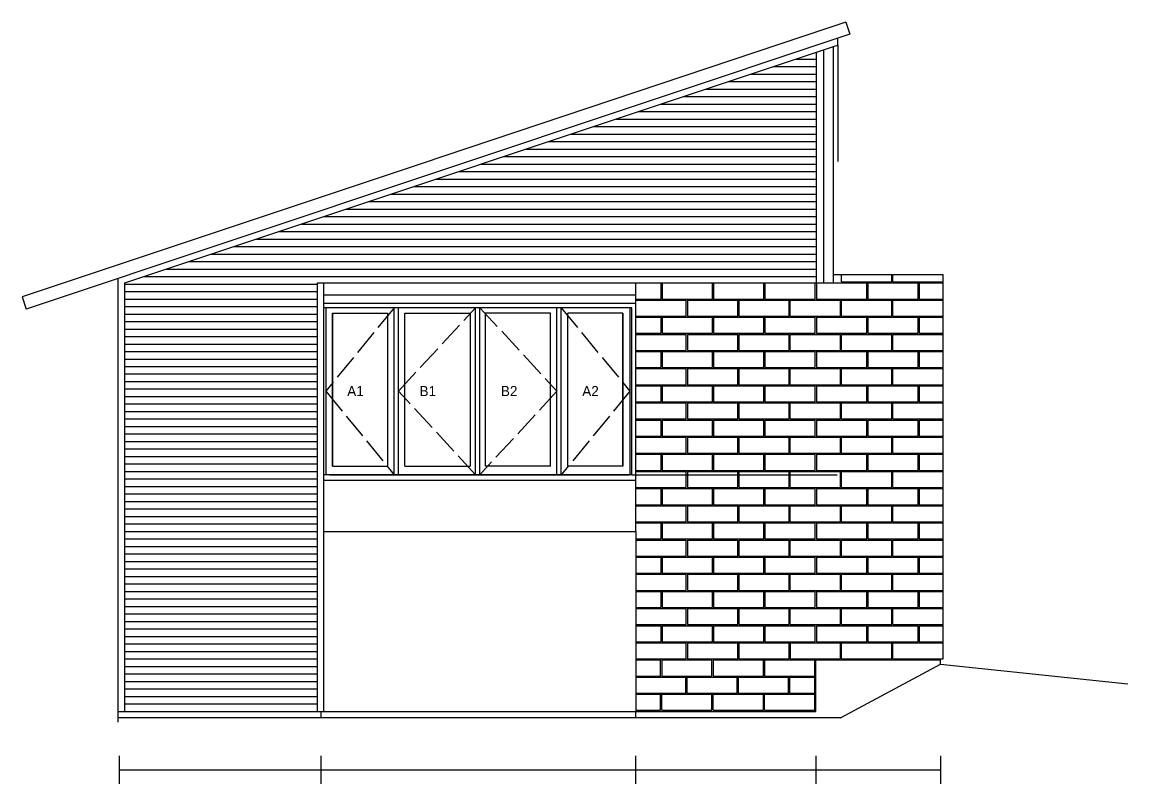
# Model space of a CAD drawing. Header units: inches. Extents: x 683 to 9370, y 1327 to 3956.
# Drawn here: x 2203 to 2719, y 1784 to 2139 of the extents above; entities that cross this region are included whole.
import ezdxf

# ---------------------------------------------------------------- set-up
doc = ezdxf.new("R2010")
doc.units = ezdxf.units.IN
doc.header["$MEASUREMENT"] = 0
doc.linetypes.add('ACAD_ISO02W100', pattern=[15, 12, -3])
for name, color, linetype in [('blocks', 251, 'Continuous'), ('const', 253, 'Continuous'), ('e1', 253, 'Continuous'), ('e2', 251, 'Continuous'), ('glassSwing', 172, 'ACAD_ISO02W100'), ('walls', 7, 'Continuous')]:
    doc.layers.add(name, color=color, linetype=linetype)

msp = doc.modelspace()

# ---------------------------------------------------------------- linework, layer by layer
at = {"layer": 'blocks'}
for p, q in [((2585.5, 2018.22), (2585.5, 2021.72)), ((2609, 2018.22), (2609, 2021.72)), ((2609.5, 2018.22), (2609.5, 2021.72)), ((2501.25, 2010.22), (2501.25, 2017.72)), ((2501.75, 2017.72), (2501.75, 2010.22)), ((2525.25, 2010.22), (2525.25, 2017.72)), ((2525.75, 2017.72), (2525.75, 2010.22)), ((2549.25, 2010.22), (2549.25, 2017.72)), ((2549.75, 2017.72), (2549.75, 2010.22)), ((2573.25, 2010.22), (2573.25, 2017.72)), ((2573.75, 2017.72), (2573.75, 2010.22)), ((2581.75, 2017.72), (2597.25, 2017.72)), ((2585.5, 2018.22), (2609, 2018.22)), ((2597.25, 2010.22), (2597.25, 2017.72)), ((2597.75, 2017.72), (2621.25, 2017.72)), ((2597.75, 2017.72), (2597.75, 2010.22)), ((2609.5, 2018.22), (2633, 2018.22)), ((2621.25, 2010.22), (2621.25, 2017.72)), ((2621.75, 2017.72), (2633, 2017.72)), ((2621.75, 2017.72), (2621.75, 2010.22)), ((2489.5, 2010.22), (2501.25, 2010.22)), ((2489.5, 2009.72), (2513, 2009.72)), ((2501.75, 2010.22), (2525.25, 2010.22)), ((2513, 2002.22), (2513, 2009.72)), ((2513.5, 2009.72), (2513.5, 2002.22)), ((2513.5, 2009.72), (2537, 2009.72)), ((2525.75, 2010.22), (2549.25, 2010.22)), ((2537, 2002.22), (2537, 2009.72)), ((2537.5, 2009.72), (2561, 2009.72)), ((2537.5, 2009.72), (2537.5, 2002.22)), ((2549.75, 2010.22), (2573.25, 2010.22)), ((2561, 2002.22), (2561, 2009.72)), ((2561.5, 2002.22), (2561.5, 2009.72)), ((2561.5, 2009.72), (2585, 2009.72)), ((2573.75, 2010.22), (2597.25, 2010.22)), ((2585, 2002.22), (2585, 2009.72)), ((2585.5, 2009.72), (2609, 2009.72)), ((2585.5, 2002.22), (2585.5, 2009.72)), ((2597.75, 2010.22), (2621.25, 2010.22)), ((2609, 2002.22), (2609, 2009.72)), ((2609.5, 2002.22), (2609.5, 2009.72)), ((2609.5, 2009.72), (2633, 2009.72)), ((2621.75, 2010.22), (2633, 2010.22)), ((2489.5, 2002.22), (2513, 2002.22)), ((2489.5, 2001.72), (2501.25, 2001.72)), ((2501.25, 1994.22), (2501.25, 2001.72)), ((2501.75, 2001.72), (2525.25, 2001.72)), ((2501.75, 2001.72), (2501.75, 1994.22)), ((2513.5, 2002.22), (2537, 2002.22)), ((2525.25, 1994.22), (2525.25, 2001.72)), ((2525.75, 2001.72), (2549.25, 2001.72)), ((2525.75, 2001.72), (2525.75, 1994.22)), ((2537.5, 2002.22), (2561, 2002.22)), ((2549.25, 1994.22), (2549.25, 2001.72)), ((2549.75, 2001.72), (2573.25, 2001.72)), ((2549.75, 2001.72), (2549.75, 1994.22)), ((2561.5, 2002.22), (2585, 2002.22)), ((2573.25, 1994.22), (2573.25, 2001.72)), ((2573.75, 2001.72), (2573.75, 1994.22)), ((2573.75, 2001.72), (2597.25, 2001.72)), ((2585.5, 2002.22), (2609, 2002.22)), ((2597.25, 1994.22), (2597.25, 2001.72)), ((2597.75, 2001.72), (2621.25, 2001.72)), ((2597.75, 2001.72), (2597.75, 1994.22)), ((2609.5, 2002.22), (2633, 2002.22)), ((2621.25, 1994.22), (2621.25, 2001.72)), ((2621.75, 2001.72), (2621.75, 1994.22)), ((2621.75, 2001.72), (2633, 2001.72)), ((2489.5, 1994.22), (2501.25, 1994.22)), ((2489.5, 1993.72), (2513, 1993.72)), ((2501.75, 1994.22), (2525.25, 1994.22)), ((2513, 1986.22), (2513, 1993.72)), ((2513.5, 1993.72), (2513.5, 1986.22)), ((2513.5, 1993.72), (2537, 1993.72)), ((2525.75, 1994.22), (2549.25, 1994.22)), ((2537, 1986.22), (2537, 1993.72)), ((2537.5, 1993.72), (2561, 1993.72)), ((2537.5, 1993.72), (2537.5, 1986.22)), ((2549.75, 1994.22), (2573.25, 1994.22)), ((2561, 1986.22), (2561, 1993.72)), ((2561.5, 1986.22), (2561.5, 1993.72)), ((2561.5, 1993.72), (2585, 1993.72)), ((2573.75, 1994.22), (2597.25, 1994.22)), ((2585, 1986.22), (2585, 1993.72)), ((2585.5, 1993.72), (2609, 1993.72)), ((2585.5, 1986.22), (2585.5, 1993.72)), ((2597.75, 1994.22), (2621.25, 1994.22)), ((2609, 1986.22), (2609, 1993.72)), ((2609.5, 1986.22), (2609.5, 1993.72)), ((2609.5, 1993.72), (2633, 1993.72)), ((2621.75, 1994.22), (2633, 1994.22)), ((2489.5, 1986.22), (2513, 1986.22)), ((2489.5, 1985.72), (2501.25, 1985.72)), ((2501.25, 1978.22), (2501.25, 1985.72)), ((2501.75, 1985.72), (2525.25, 1985.72)), ((2501.75, 1985.72), (2501.75, 1978.22)), ((2513.5, 1986.22), (2537, 1986.22)), ((2525.25, 1978.22), (2525.25, 1985.72)), ((2525.75, 1985.72), (2525.75, 1978.22)), ((2525.75, 1985.72), (2549.25, 1985.72)), ((2537.5, 1986.22), (2561, 1986.22)), ((2549.25, 1978.22), (2549.25, 1985.72)), ((2549.75, 1985.72), (2549.75, 1978.22)), ((2549.75, 1985.72), (2573.25, 1985.72)), ((2561.5, 1986.22), (2585, 1986.22)), ((2573.25, 1978.22), (2573.25, 1985.72)), ((2573.75, 1985.72), (2573.75, 1978.22)), ((2573.75, 1985.72), (2597.25, 1985.72)), ((2585.5, 1986.22), (2609, 1986.22)), ((2597.25, 1978.22), (2597.25, 1985.72)), ((2597.75, 1985.72), (2621.25, 1985.72)), ((2597.75, 1985.72), (2597.75, 1978.22)), ((2609.5, 1986.22), (2633, 1986.22)), ((2621.25, 1978.22), (2621.25, 1985.72)), ((2621.75, 1985.72), (2621.75, 1978.22)), ((2621.75, 1985.72), (2633, 1985.72)), ((2489.5, 1978.22), (2501.25, 1978.22)), ((2489.5, 1977.72), (2513, 1977.72)), ((2501.75, 1978.22), (2525.25, 1978.22)), ((2513, 1970.22), (2513, 1977.72)), ((2513.5, 1977.72), (2513.5, 1970.22)), ((2513.5, 1977.72), (2537, 1977.72)), ((2525.75, 1978.22), (2549.25, 1978.22)), ((2537, 1970.22), (2537, 1977.72)), ((2537.5, 1977.72), (2561, 1977.72)), ((2537.5, 1977.72), (2537.5, 1970.22)), ((2549.75, 1978.22), (2573.25, 1978.22)), ((2561, 1970.22), (2561, 1977.72)), ((2561.5, 1977.72), (2585, 1977.72)), ((2561.5, 1970.22), (2561.5, 1977.72)), ((2573.75, 1978.22), (2597.25, 1978.22)), ((2585, 1970.22), (2585, 1977.72)), ((2585.5, 1977.72), (2609, 1977.72)), ((2585.5, 1970.22), (2585.5, 1977.72)), ((2597.75, 1978.22), (2621.25, 1978.22)), ((2609, 1970.22), (2609, 1977.72)), ((2609.5, 1970.22), (2609.5, 1977.72)), ((2609.5, 1977.72), (2633, 1977.72)), ((2621.75, 1978.22), (2633, 1978.22)), ((2489.5, 1970.22), (2513, 1970.22)), ((2489.5, 1969.72), (2501.25, 1969.72)), ((2501.25, 1962.22), (2501.25, 1969.72)), ((2501.75, 1969.72), (2525.25, 1969.72)), ((2501.75, 1969.72), (2501.75, 1962.22)), ((2513.5, 1970.22), (2537, 1970.22)), ((2525.25, 1962.22), (2525.25, 1969.72)), ((2525.75, 1969.72), (2525.75, 1962.22)), ((2525.75, 1969.72), (2549.25, 1969.72)), ((2537.5, 1970.22), (2561, 1970.22)), ((2549.25, 1962.22), (2549.25, 1969.72)), ((2549.75, 1969.72), (2573.25, 1969.72)), ((2549.75, 1969.72), (2549.75, 1962.22)), ((2561.5, 1970.22), (2585, 1970.22)), ((2573.25, 1962.22), (2573.25, 1969.72)), ((2573.75, 1969.72), (2573.75, 1962.22)), ((2573.75, 1969.72), (2597.25, 1969.72)), ((2585.5, 1970.22), (2609, 1970.22)), ((2597.25, 1962.22), (2597.25, 1969.72)), ((2597.75, 1969.72), (2621.25, 1969.72)), ((2597.75, 1969.72), (2597.75, 1962.22)), ((2609.5, 1970.22), (2633, 1970.22)), ((2621.25, 1962.22), (2621.25, 1969.72)), ((2621.75, 1969.72), (2621.75, 1962.22)), ((2621.75, 1969.72), (2633, 1969.72)), ((2489.5, 1962.22), (2501.25, 1962.22)), ((2501.75, 1962.22), (2525.25, 1962.22)), ((2525.75, 1962.22), (2549.25, 1962.22)), ((2549.75, 1962.22), (2573.25, 1962.22)), ((2573.75, 1962.22), (2597.25, 1962.22)), ((2597.75, 1962.22), (2621.25, 1962.22)), ((2621.75, 1962.22), (2633, 1962.22)), ((2489.5, 1961.72), (2513, 1961.72)), ((2513, 1954.22), (2513, 1961.72)), ((2513.5, 1961.72), (2513.5, 1954.22)), ((2513.5, 1961.72), (2537, 1961.72)), ((2537, 1954.22), (2537, 1961.72)), ((2537.5, 1961.72), (2561, 1961.72)), ((2537.5, 1961.72), (2537.5, 1954.22)), ((2561, 1954.22), (2561, 1961.72)), ((2561.5, 1954.22), (2561.5, 1961.72)), ((2561.5, 1961.72), (2585, 1961.72)), ((2585, 1954.22), (2585, 1961.72)), ((2585.5, 1961.72), (2609, 1961.72)), ((2585.5, 1954.22), (2585.5, 1961.72)), ((2609, 1954.22), (2609, 1961.72)), ((2609.5, 1954.22), (2609.5, 1961.72)), ((2609.5, 1961.72), (2633, 1961.72)), ((2489.5, 1954.22), (2513, 1954.22)), ((2489.5, 1953.72), (2501.25, 1953.72)), ((2501.25, 1946.22), (2501.25, 1953.72)), ((2501.75, 1953.72), (2525.25, 1953.72)), ((2501.75, 1953.72), (2501.75, 1946.22)), ((2513.5, 1954.22), (2537, 1954.22)), ((2525.25, 1946.22), (2525.25, 1953.72)), ((2525.75, 1953.72), (2549.25, 1953.72)), ((2525.75, 1953.72), (2525.75, 1946.22)), ((2537.5, 1954.22), (2561, 1954.22)), ((2549.25, 1946.22), (2549.25, 1953.72)), ((2549.75, 1953.72), (2573.25, 1953.72)), ((2549.75, 1953.72), (2549.75, 1946.22)), ((2561.5, 1954.22), (2585, 1954.22)), ((2573.25, 1946.22), (2573.25, 1953.72)), ((2573.75, 1953.72), (2573.75, 1946.22)), ((2573.75, 1953.72), (2597.25, 1953.72)), ((2585.5, 1954.22), (2609, 1954.22)), ((2597.25, 1946.22), (2597.25, 1953.72)), ((2597.75, 1953.72), (2621.25, 1953.72)), ((2597.75, 1953.72), (2597.75, 1946.22)), ((2609.5, 1954.22), (2633, 1954.22)), ((2621.25, 1946.22), (2621.25, 1953.72)), ((2621.75, 1953.72), (2621.75, 1946.22)), ((2621.75, 1953.72), (2633, 1953.72)), ((2489.5, 1946.22), (2501.25, 1946.22)), ((2489.5, 1945.72), (2513, 1945.72)), ((2501.75, 1946.22), (2525.25, 1946.22)), ((2513, 1938.22), (2513, 1945.72)), ((2513.5, 1945.72), (2537, 1945.72)), ((2513.5, 1945.72), (2513.5, 1938.22)), ((2525.75, 1946.22), (2549.25, 1946.22)), ((2537, 1938.22), (2537, 1945.72)), ((2537.5, 1945.72), (2561, 1945.72)), ((2537.5, 1945.72), (2537.5, 1938.22)), ((2549.75, 1946.22), (2573.25, 1946.22)), ((2561, 1938.22), (2561, 1945.72)), ((2561.5, 1945.72), (2585, 1945.72)), ((2561.5, 1938.22), (2561.5, 1945.72)), ((2573.75, 1946.22), (2597.25, 1946.22)), ((2585, 1938.22), (2585, 1945.72)), ((2585.5, 1945.72), (2609, 1945.72)), ((2585.5, 1938.22), (2585.5, 1945.72)), ((2597.75, 1946.22), (2621.25, 1946.22)), ((2609, 1938.22), (2609, 1945.72)), ((2609.5, 1938.22), (2609.5, 1945.72)), ((2609.5, 1945.72), (2633, 1945.72)), ((2621.75, 1946.22), (2633, 1946.22)), ((2489.5, 1938.22), (2513, 1938.22)), ((2489.5, 1937.72), (2501.25, 1937.72)), ((2501.25, 1930.22), (2501.25, 1937.72)), ((2501.75, 1937.72), (2525.25, 1937.72)), ((2501.75, 1937.72), (2501.75, 1930.22)), ((2513.5, 1938.22), (2537, 1938.22)), ((2525.25, 1930.22), (2525.25, 1937.72)), ((2525.75, 1937.72), (2525.75, 1930.22)), ((2525.75, 1937.72), (2549.25, 1937.72)), ((2537.5, 1938.22), (2561, 1938.22)), ((2549.25, 1930.22), (2549.25, 1937.72)), ((2549.75, 1937.72), (2573.25, 1937.72)), ((2549.75, 1937.72), (2549.75, 1930.22)), ((2561.5, 1938.22), (2585, 1938.22)), ((2573.25, 1930.22), (2573.25, 1937.72)), ((2573.75, 1937.72), (2573.75, 1930.22)), ((2573.75, 1937.72), (2597.25, 1937.72)), ((2585.5, 1938.22), (2609, 1938.22)), ((2597.25, 1930.22), (2597.25, 1937.72)), ((2597.75, 1937.72), (2621.25, 1937.72)), ((2597.75, 1937.72), (2597.75, 1930.22)), ((2609.5, 1938.22), (2633, 1938.22)), ((2621.25, 1930.22), (2621.25, 1937.72)), ((2621.75, 1937.72), (2621.75, 1930.22)), ((2621.75, 1937.72), (2633, 1937.72)), ((2489.5, 1930.22), (2501.25, 1930.22)), ((2489.5, 1929.72), (2513, 1929.72)), ((2501.75, 1930.22), (2525.25, 1930.22)), ((2513, 1922.22), (2513, 1929.72)), ((2513.5, 1929.72), (2513.5, 1922.22)), ((2513.5, 1929.72), (2537, 1929.72)), ((2525.75, 1930.22), (2549.25, 1930.22)), ((2537, 1922.22), (2537, 1929.72)), ((2537.5, 1929.72), (2561, 1929.72)), ((2537.5, 1929.72), (2537.5, 1922.22)), ((2549.75, 1930.22), (2573.25, 1930.22)), ((2561, 1922.22), (2561, 1929.72)), ((2561.5, 1922.22), (2561.5, 1929.72)), ((2561.5, 1929.72), (2585, 1929.72)), ((2573.75, 1930.22), (2597.25, 1930.22)), ((2585, 1922.22), (2585, 1929.72)), ((2585.5, 1929.72), (2609, 1929.72)), ((2585.5, 1922.22), (2585.5, 1929.72)), ((2597.75, 1930.22), (2621.25, 1930.22)), ((2609, 1922.22), (2609, 1929.72)), ((2609.5, 1922.22), (2609.5, 1929.72)), ((2609.5, 1929.72), (2633, 1929.72)), ((2621.75, 1930.22), (2633, 1930.22)), ((2489.5, 1922.22), (2513, 1922.22)), ((2489.5, 1921.72), (2501.25, 1921.72)), ((2501.25, 1914.22), (2501.25, 1921.72)), ((2501.75, 1921.72), (2525.25, 1921.72)), ((2501.75, 1921.72), (2501.75, 1914.22)), ((2513.5, 1922.22), (2537, 1922.22)), ((2525.25, 1914.22), (2525.25, 1921.72)), ((2525.75, 1921.72), (2525.75, 1914.22)), ((2525.75, 1921.72), (2549.25, 1921.72)), ((2537.5, 1922.22), (2561, 1922.22)), ((2549.25, 1914.22), (2549.25, 1921.72)), ((2549.75, 1921.72), (2573.25, 1921.72)), ((2549.75, 1921.72), (2549.75, 1914.22)), ((2561.5, 1922.22), (2585, 1922.22)), ((2573.25, 1914.22), (2573.25, 1921.72)), ((2573.75, 1921.72), (2573.75, 1914.22)), ((2573.75, 1921.72), (2597.25, 1921.72)), ((2585.5, 1922.22), (2609, 1922.22)), ((2597.25, 1914.22), (2597.25, 1921.72)), ((2597.75, 1921.72), (2621.25, 1921.72)), ((2597.75, 1921.72), (2597.75, 1914.22)), ((2609.5, 1922.22), (2633, 1922.22)), ((2621.25, 1914.22), (2621.25, 1921.72)), ((2621.75, 1921.72), (2621.75, 1914.22)), ((2621.75, 1921.72), (2633, 1921.72)), ((2489.5, 1914.22), (2501.25, 1914.22)), ((2489.5, 1913.72), (2513, 1913.72)), ((2501.75, 1914.22), (2525.25, 1914.22)), ((2513, 1906.22), (2513, 1913.72)), ((2513.5, 1913.72), (2513.5, 1906.22)), ((2513.5, 1913.72), (2537, 1913.72)), ((2525.75, 1914.22), (2549.25, 1914.22)), ((2537, 1906.22), (2537, 1913.72)), ((2537.5, 1913.72), (2537.5, 1906.22)), ((2537.5, 1913.72), (2561, 1913.72)), ((2549.75, 1914.22), (2573.25, 1914.22)), ((2561, 1906.22), (2561, 1913.72)), ((2561.5, 1906.22), (2561.5, 1913.72)), ((2561.5, 1913.72), (2585, 1913.72)), ((2573.75, 1914.22), (2597.25, 1914.22)), ((2585, 1906.22), (2585, 1913.72)), ((2585.5, 1913.72), (2609, 1913.72)), ((2585.5, 1906.22), (2585.5, 1913.72)), ((2597.75, 1914.22), (2621.25, 1914.22)), ((2609, 1906.22), (2609, 1913.72)), ((2609.5, 1906.22), (2609.5, 1913.72)), ((2609.5, 1913.72), (2633, 1913.72)), ((2621.75, 1914.22), (2633, 1914.22)), ((2489.5, 1906.22), (2513, 1906.22)), ((2489.5, 1905.72), (2501.25, 1905.72)), ((2501.25, 1898.22), (2501.25, 1905.72)), ((2501.75, 1905.72), (2525.25, 1905.72)), ((2501.75, 1905.72), (2501.75, 1898.22)), ((2513.5, 1906.22), (2537, 1906.22)), ((2525.25, 1898.22), (2525.25, 1905.72)), ((2525.75, 1905.72), (2525.75, 1898.22)), ((2525.75, 1905.72), (2549.25, 1905.72)), ((2537.5, 1906.22), (2561, 1906.22)), ((2549.25, 1898.22), (2549.25, 1905.72)), ((2549.75, 1905.72), (2573.25, 1905.72)), ((2549.75, 1905.72), (2549.75, 1898.22)), ((2561.5, 1906.22), (2585, 1906.22)), ((2573.25, 1898.22), (2573.25, 1905.72)), ((2573.75, 1905.72), (2573.75, 1898.22)), ((2573.75, 1905.72), (2597.25, 1905.72)), ((2585.5, 1906.22), (2609, 1906.22)), ((2597.25, 1898.22), (2597.25, 1905.72)), ((2597.75, 1905.72), (2621.25, 1905.72)), ((2597.75, 1905.72), (2597.75, 1898.22)), ((2609.5, 1906.22), (2633, 1906.22)), ((2621.25, 1898.22), (2621.25, 1905.72)), ((2621.75, 1905.72), (2621.75, 1898.22)), ((2621.75, 1905.72), (2633, 1905.72)), ((2489.5, 1898.22), (2501.25, 1898.22)), ((2489.5, 1897.72), (2513, 1897.72)), ((2501.75, 1898.22), (2525.25, 1898.22)), ((2513, 1890.22), (2513, 1897.72)), ((2513.5, 1897.72), (2513.5, 1890.22)), ((2513.5, 1897.72), (2537, 1897.72)), ((2525.75, 1898.22), (2549.25, 1898.22)), ((2537, 1890.22), (2537, 1897.72)), ((2537.5, 1897.72), (2561, 1897.72)), ((2537.5, 1897.72), (2537.5, 1890.22)), ((2549.75, 1898.22), (2573.25, 1898.22)), ((2561, 1890.22), (2561, 1897.72)), ((2561.5, 1890.22), (2561.5, 1897.72)), ((2561.5, 1897.72), (2585, 1897.72)), ((2573.75, 1898.22), (2597.25, 1898.22)), ((2585, 1890.22), (2585, 1897.72)), ((2585.5, 1897.72), (2609, 1897.72)), ((2585.5, 1890.22), (2585.5, 1897.72)), ((2597.75, 1898.22), (2621.25, 1898.22)), ((2609, 1890.22), (2609, 1897.72)), ((2609.5, 1890.22), (2609.5, 1897.72)), ((2609.5, 1897.72), (2633, 1897.72)), ((2621.75, 1898.22), (2633, 1898.22)), ((2489.5, 1890.22), (2513, 1890.22)), ((2513.5, 1890.22), (2537, 1890.22)), ((2537.5, 1890.22), (2561, 1890.22)), ((2561.5, 1890.22), (2585, 1890.22)), ((2585.5, 1890.22), (2609, 1890.22)), ((2609.5, 1890.22), (2633, 1890.22)), ((2489.5, 1889.72), (2501.25, 1889.72)), ((2501.25, 1882.22), (2501.25, 1889.72)), ((2501.75, 1889.72), (2525.25, 1889.72)), ((2501.75, 1889.72), (2501.75, 1882.22)), ((2525.25, 1882.22), (2525.25, 1889.72)), ((2525.75, 1889.72), (2525.75, 1882.22)), ((2525.75, 1889.72), (2549.25, 1889.72)), ((2549.25, 1882.22), (2549.25, 1889.72)), ((2549.75, 1889.72), (2573.25, 1889.72)), ((2549.75, 1889.72), (2549.75, 1882.22)), ((2573.25, 1882.22), (2573.25, 1889.72)), ((2573.75, 1889.72), (2573.75, 1882.22)), ((2573.75, 1889.72), (2597.25, 1889.72)), ((2597.25, 1882.22), (2597.25, 1889.72)), ((2597.75, 1889.72), (2621.25, 1889.72)), ((2597.75, 1889.72), (2597.75, 1882.22)), ((2621.25, 1882.22), (2621.25, 1889.72)), ((2621.75, 1889.72), (2621.75, 1882.22)), ((2621.75, 1889.72), (2633, 1889.72)), ((2489.5, 1882.22), (2501.25, 1882.22)), ((2489.5, 1881.72), (2513, 1881.72)), ((2501.75, 1882.22), (2525.25, 1882.22)), ((2513, 1874.22), (2513, 1881.72)), ((2513.5, 1881.72), (2513.5, 1874.22)), ((2513.5, 1881.72), (2537, 1881.72)), ((2525.75, 1882.22), (2549.25, 1882.22)), ((2537, 1874.22), (2537, 1881.72)), ((2537.5, 1881.72), (2561, 1881.72)), ((2537.5, 1881.72), (2537.5, 1874.22)), ((2549.75, 1882.22), (2573.25, 1882.22)), ((2561, 1874.22), (2561, 1881.72)), ((2561.5, 1874.22), (2561.5, 1881.72)), ((2561.5, 1881.72), (2585, 1881.72)), ((2573.75, 1882.22), (2597.25, 1882.22)), ((2585, 1874.22), (2585, 1881.72)), ((2585.5, 1881.72), (2609, 1881.72)), ((2585.5, 1874.22), (2585.5, 1881.72)), ((2597.75, 1882.22), (2621.25, 1882.22)), ((2609, 1874.22), (2609, 1881.72)), ((2609.5, 1874.22), (2609.5, 1881.72)), ((2609.5, 1881.72), (2633, 1881.72)), ((2621.75, 1882.22), (2633, 1882.22)), ((2489.5, 1874.22), (2513, 1874.22)), ((2489.5, 1873.72), (2501.25, 1873.72)), ((2501.25, 1866.22), (2501.25, 1873.72)), ((2501.75, 1873.72), (2525.25, 1873.72)), ((2501.75, 1873.72), (2501.75, 1866.22)), ((2513.5, 1874.22), (2537, 1874.22)), ((2525.25, 1866.22), (2525.25, 1873.72)), ((2525.75, 1873.72), (2525.75, 1866.22)), ((2525.75, 1873.72), (2549.25, 1873.72)), ((2537.5, 1874.22), (2561, 1874.22)), ((2549.25, 1866.22), (2549.25, 1873.72)), ((2549.75, 1873.72), (2573.25, 1873.72)), ((2549.75, 1873.72), (2549.75, 1866.22)), ((2561.5, 1874.22), (2585, 1874.22)), ((2573.25, 1866.22), (2573.25, 1873.72)), ((2573.75, 1873.72), (2573.75, 1866.22)), ((2573.75, 1873.72), (2597.25, 1873.72)), ((2585.5, 1874.22), (2609, 1874.22)), ((2597.25, 1866.22), (2597.25, 1873.72)), ((2597.75, 1873.72), (2621.25, 1873.72)), ((2597.75, 1873.72), (2597.75, 1866.22)), ((2609.5, 1874.22), (2633, 1874.22)), ((2621.25, 1866.22), (2621.25, 1873.72)), ((2621.75, 1873.72), (2621.75, 1866.22)), ((2621.75, 1873.72), (2633, 1873.72)), ((2489.5, 1866.22), (2501.25, 1866.22)), ((2489.5, 1865.72), (2513, 1865.72)), ((2501.75, 1866.22), (2525.25, 1866.22)), ((2513, 1858.22), (2513, 1865.72)), ((2513.5, 1865.72), (2537, 1865.72)), ((2513.5, 1865.72), (2513.5, 1858.22)), ((2525.75, 1866.22), (2549.25, 1866.22)), ((2537, 1858.22), (2537, 1865.72)), ((2537.5, 1865.72), (2561, 1865.72)), ((2537.5, 1865.72), (2537.5, 1858.22)), ((2549.75, 1866.22), (2573.25, 1866.22)), ((2561, 1858.22), (2561, 1865.72)), ((2561.5, 1865.72), (2585, 1865.72)), ((2561.5, 1858.22), (2561.5, 1865.72)), ((2573.75, 1866.22), (2597.25, 1866.22)), ((2585, 1858.22), (2585, 1865.72)), ((2585.5, 1865.72), (2609, 1865.72)), ((2585.5, 1858.22), (2585.5, 1865.72)), ((2597.75, 1866.22), (2621.25, 1866.22)), ((2609, 1858.22), (2609, 1865.72)), ((2609.5, 1858.22), (2609.5, 1865.72)), ((2609.5, 1865.72), (2633, 1865.72)), ((2621.75, 1866.22), (2633, 1866.22)), ((2489.5, 1858.22), (2513, 1858.22)), ((2489.5, 1857.72), (2501.25, 1857.72)), ((2501.25, 1850.22), (2501.25, 1857.72)), ((2501.75, 1857.72), (2525.25, 1857.72)), ((2501.75, 1857.72), (2501.75, 1850.22)), ((2513.5, 1858.22), (2537, 1858.22)), ((2525.25, 1850.22), (2525.25, 1857.72)), ((2525.75, 1857.72), (2549.25, 1857.72)), ((2525.75, 1857.72), (2525.75, 1850.22)), ((2537.5, 1858.22), (2561, 1858.22)), ((2549.25, 1850.22), (2549.25, 1857.72)), ((2549.75, 1857.72), (2573.25, 1857.72)), ((2549.75, 1857.72), (2549.75, 1850.22)), ((2561.5, 1858.22), (2585, 1858.22)), ((2573.25, 1850.22), (2573.25, 1857.72)), ((2573.75, 1857.72), (2573.75, 1850.22)), ((2573.75, 1857.72), (2597.25, 1857.72)), ((2585.5, 1858.22), (2609, 1858.22)), ((2597.25, 1850.22), (2597.25, 1857.72)), ((2597.75, 1857.72), (2621.25, 1857.72)), ((2597.75, 1857.72), (2597.75, 1850.22)), ((2609.5, 1858.22), (2633, 1858.22)), ((2621.25, 1850.22), (2621.25, 1857.72)), ((2621.75, 1857.72), (2621.75, 1850.22)), ((2621.75, 1857.72), (2633, 1857.72)), ((2489.5, 1850.22), (2501.25, 1850.22)), ((2489.5, 1849.72), (2513, 1849.72)), ((2501.75, 1850.22), (2525.25, 1850.22)), ((2513, 1842.22), (2513, 1849.72)), ((2513.5, 1849.72), (2513.5, 1842.22)), ((2513.5, 1849.72), (2537, 1849.72)), ((2525.75, 1850.22), (2549.25, 1850.22)), ((2537, 1842.22), (2537, 1849.72)), ((2537.5, 1849.72), (2561, 1849.72)), ((2537.5, 1849.72), (2537.5, 1842.22)), ((2549.75, 1850.22), (2573.25, 1850.22)), ((2561, 1842.22), (2561, 1849.72)), ((2561.5, 1849.72), (2585, 1849.72)), ((2561.5, 1849.72), (2561.5, 1842.22)), ((2573.75, 1850.22), (2597.25, 1850.22)), ((2585, 1842.22), (2585, 1849.72)), ((2585.5, 1849.72), (2609, 1849.72)), ((2585.5, 1842.22), (2585.5, 1849.72)), ((2597.75, 1850.22), (2621.25, 1850.22)), ((2609, 1842.22), (2609, 1849.72)), ((2609.5, 1849.72), (2633, 1849.72)), ((2609.5, 1842.22), (2609.5, 1849.72)), ((2621.75, 1850.22), (2633, 1850.22)), ((2489.49, 1842.22), (2512.99, 1842.22)), ((2489.5, 1841.72), (2501, 1841.72)), ((2501, 1834.22), (2501, 1841.72)), ((2501.5, 1841.72), (2525, 1841.72)), ((2501.5, 1841.72), (2501.5, 1834.22)), ((2513.49, 1842.22), (2536.99, 1842.22)), ((2525, 1834.22), (2525, 1841.72)), ((2525.5, 1841.72), (2549, 1841.72)), ((2525.5, 1841.72), (2525.5, 1834.22)), ((2537.49, 1842.22), (2560.99, 1842.22)), ((2549, 1834.22), (2549, 1841.72)), ((2549.5, 1841.72), (2573, 1841.72)), ((2549.5, 1841.72), (2549.5, 1834.22)), ((2561.5, 1842.22), (2585, 1842.22)), ((2573, 1834.22), (2573, 1841.72)), ((2585.5, 1842.22), (2609, 1842.22)), ((2609.5, 1842.22), (2633, 1842.22)), ((2489.5, 1834.22), (2501, 1834.22)), ((2489.5, 1833.72), (2512.75, 1833.72)), ((2501.5, 1834.22), (2525, 1834.22)), ((2512.75, 1826.22), (2512.75, 1833.72)), ((2513.25, 1833.72), (2513.25, 1826.22)), ((2513.25, 1833.72), (2536.75, 1833.72)), ((2525.5, 1834.22), (2549, 1834.22)), ((2536.75, 1826.22), (2536.75, 1833.72)), ((2537.25, 1833.72), (2537.25, 1826.22)), ((2537.25, 1833.72), (2560.75, 1833.72)), ((2549.5, 1834.22), (2573, 1834.22)), ((2560.75, 1826.22), (2560.75, 1833.72)), ((2561.25, 1833.72), (2561.25, 1826.22)), ((2561.25, 1833.72), (2573, 1833.72)), ((2573, 1826.22), (2573, 1833.72)), ((2489.5, 1826.22), (2512.75, 1826.22)), ((2489.5, 1825.72), (2501, 1825.72)), ((2501, 1818.22), (2501, 1825.72)), ((2501.5, 1825.72), (2525, 1825.72)), ((2501.5, 1818.22), (2501.5, 1825.72)), ((2513.25, 1826.22), (2536.75, 1826.22)), ((2525, 1818.22), (2525, 1825.72)), ((2525.5, 1818.22), (2525.5, 1825.72)), ((2525.5, 1825.72), (2549, 1825.72)), ((2537.25, 1826.22), (2560.75, 1826.22)), ((2549, 1818.22), (2549, 1825.72)), ((2549.5, 1825.72), (2573, 1825.72)), ((2549.5, 1818.22), (2549.5, 1825.72)), ((2561.25, 1826.22), (2573, 1826.22)), ((2573, 1818.22), (2573, 1825.72)), ((2489.5, 1818.22), (2501, 1818.22)), ((2501.5, 1818.22), (2525, 1818.22)), ((2525.5, 1818.22), (2549, 1818.22)), ((2549.5, 1818.22), (2573, 1818.22))]:
    msp.add_line(p, q, dxfattribs=at)
at = {"layer": 'e1'}
for p, q in [((2489.5, 1901.72), (2489.5, 2017.72)), ((2343.87, 1925.72), (2489.5, 1925.72))]:
    msp.add_line(p, q, dxfattribs=at)
at = {"layer": 'e2'}
for p, q in [((2250.75, 2017.72), (2581.75, 2128.06)), ((2583.75, 2128.72), (2583.75, 2074.39)), ((2564.25, 2122.22), (2573.75, 2122.22)), ((2573.75, 2017.72), (2573.75, 2125.39)), ((2577.25, 2017.72), (2577.25, 2126.56)), ((2553.75, 2118.72), (2573.75, 2118.72)), ((2543.25, 2115.22), (2573.75, 2115.22)), ((2522.25, 2108.22), (2573.75, 2108.22)), ((2532.75, 2111.72), (2573.75, 2111.72)), ((2511.75, 2104.72), (2573.75, 2104.72)), ((2490.75, 2097.72), (2573.75, 2097.72)), ((2501.25, 2101.22), (2573.75, 2101.22)), ((2480.25, 2094.22), (2573.75, 2094.22)), ((2459.25, 2087.22), (2573.75, 2087.22)), ((2469.75, 2090.72), (2573.75, 2090.72)), ((2448.75, 2083.72), (2573.75, 2083.72)), ((2427.75, 2076.72), (2573.75, 2076.72)), ((2438.25, 2080.22), (2573.75, 2080.22)), ((2417.25, 2073.22), (2573.75, 2073.22)), ((2396.25, 2066.22), (2573.75, 2066.22)), ((2406.75, 2069.72), (2573.75, 2069.72)), ((2385.75, 2062.72), (2573.75, 2062.72)), ((2364.75, 2055.72), (2573.75, 2055.72)), ((2375.25, 2059.22), (2573.75, 2059.22)), ((2354.25, 2052.22), (2573.75, 2052.22)), ((2333.25, 2045.22), (2573.75, 2045.22)), ((2343.75, 2048.72), (2573.75, 2048.72)), ((2322.75, 2041.72), (2573.75, 2041.72)), ((2301.75, 2034.72), (2573.75, 2034.72)), ((2312.25, 2038.22), (2573.75, 2038.22)), ((2291.25, 2031.22), (2573.75, 2031.22)), ((2270.25, 2024.22), (2573.75, 2024.22)), ((2280.75, 2027.72), (2573.75, 2027.72)), ((2259.75, 2020.72), (2573.75, 2020.72)), ((2250.75, 1817.72), (2250.75, 2017.72)), ((2250.75, 2017.22), (2340.75, 2017.22)), ((2340.75, 1817.72), (2340.75, 2017.72)), ((2340.75, 2017.72), (2343.75, 2017.72)), ((2250.75, 2013.72), (2340.75, 2013.72)), ((2250.75, 2010.22), (2340.75, 2010.22)), ((2343.75, 2012.18), (2489.5, 2012.18)), ((2250.75, 2006.72), (2340.75, 2006.72)), ((2343.75, 2008.22), (2489.5, 2008.22)), ((2487.5, 2006.18), (2343.75, 2006.18)), ((2344.62, 2006.18), (2344.62, 1928.22)), ((2347.87, 2003.68), (2347.87, 1932.22)), ((2347.87, 1932.22), (2347.87, 2003.68)), ((2347.87, 2003.68), (2373.62, 2003.68)), ((2373.62, 1932.22), (2373.62, 2003.68)), ((2376.62, 1928.22), (2376.62, 2006.18)), ((2378.62, 1928.22), (2378.62, 2006.18)), ((2381.62, 1932.22), (2381.62, 2003.68)), ((2381.62, 2003.68), (2412.12, 2003.68)), ((2412.12, 2003.68), (2412.12, 1932.22)), ((2414.62, 1928.22), (2414.62, 2006.18)), ((2416.62, 1928.22), (2416.62, 2006.18)), ((2419.12, 2003.68), (2419.12, 1932.22)), ((2449.62, 2003.68), (2419.12, 2003.68)), ((2449.62, 1932.22), (2449.62, 2003.68)), ((2452.62, 1928.22), (2452.62, 2006.18)), ((2454.62, 1928.22), (2454.62, 2006.18)), ((2483.37, 2003.68), (2457.62, 2003.68)), ((2457.62, 1932.22), (2457.62, 2003.68)), ((2483.37, 1932.22), (2483.37, 2003.68)), ((2483.37, 2003.68), (2483.37, 1932.22)), ((2486.62, 2006.18), (2486.62, 1928.22)), ((2487.5, 1928.22), (2487.5, 2006.18)), ((2250.75, 2003.22), (2340.75, 2003.22)), ((2250.75, 1999.72), (2340.75, 1999.72)), ((2250.75, 1996.22), (2340.75, 1996.22)), ((2250.75, 1992.72), (2340.75, 1992.72)), ((2250.75, 1989.22), (2340.75, 1989.22)), ((2250.75, 1985.72), (2340.75, 1985.72)), ((2250.75, 1982.22), (2340.75, 1982.22)), ((2250.75, 1978.72), (2340.75, 1978.72)), ((2250.75, 1975.22), (2340.75, 1975.22)), ((2250.75, 1971.72), (2340.75, 1971.72)), ((2250.75, 1968.22), (2340.75, 1968.22)), ((2250.75, 1964.72), (2340.75, 1964.72)), ((2250.75, 1961.22), (2340.75, 1961.22)), ((2250.75, 1957.72), (2340.75, 1957.72)), ((2250.75, 1954.22), (2340.75, 1954.22)), ((2250.75, 1950.72), (2340.75, 1950.72)), ((2250.75, 1947.22), (2340.75, 1947.22)), ((2250.75, 1943.72), (2340.75, 1943.72)), ((2250.75, 1940.22), (2340.75, 1940.22)), ((2250.75, 1936.72), (2340.75, 1936.72)), ((2250.75, 1933.22), (2340.75, 1933.22)), ((2347.87, 1932.22), (2373.62, 1932.22)), ((2381.62, 1932.22), (2412.12, 1932.22)), ((2449.62, 1932.22), (2419.12, 1932.22)), ((2483.37, 1932.22), (2457.62, 1932.22)), ((2250.75, 1929.72), (2340.75, 1929.72)), ((2250.75, 1926.22), (2340.75, 1926.22)), ((2487.5, 1928.22), (2343.75, 1928.22)), ((2346.37, 1928.22), (2486.37, 1928.22)), ((2487.5, 1928.22), (2583.5, 1928.22)), ((2250.75, 1922.72), (2340.75, 1922.72)), ((2250.75, 1919.22), (2340.75, 1919.22)), ((2250.75, 1915.72), (2340.75, 1915.72)), ((2250.75, 1912.22), (2340.75, 1912.22)), ((2250.75, 1908.72), (2340.75, 1908.72)), ((2250.75, 1905.22), (2340.75, 1905.22)), ((2250.75, 1901.72), (2340.75, 1901.72)), ((2250.75, 1898.22), (2340.75, 1898.22)), ((2250.75, 1894.72), (2340.75, 1894.72)), ((2250.75, 1891.22), (2340.75, 1891.22)), ((2250.75, 1887.72), (2340.75, 1887.72)), ((2250.75, 1884.22), (2340.75, 1884.22)), ((2250.75, 1880.72), (2340.75, 1880.72)), ((2250.75, 1877.22), (2340.75, 1877.22)), ((2250.75, 1873.72), (2340.75, 1873.72)), ((2250.75, 1870.22), (2340.75, 1870.22)), ((2250.75, 1866.72), (2340.75, 1866.72)), ((2250.75, 1863.22), (2340.75, 1863.22)), ((2250.75, 1859.72), (2340.75, 1859.72)), ((2250.75, 1856.22), (2340.75, 1856.22)), ((2250.75, 1852.72), (2340.75, 1852.72)), ((2250.75, 1849.22), (2340.75, 1849.22)), ((2250.75, 1845.72), (2340.75, 1845.72)), ((2250.75, 1842.22), (2340.75, 1842.22)), ((2250.75, 1838.72), (2340.75, 1838.72)), ((2573.5, 1841.72), (2631.75, 1841.72)), ((2573.5, 1817.72), (2573.5, 1841.72)), ((2250.75, 1835.22), (2340.75, 1835.22)), ((2250.75, 1831.72), (2340.75, 1831.72)), ((2250.75, 1828.22), (2340.75, 1828.22)), ((2250.75, 1824.72), (2340.75, 1824.72)), ((2247.75, 1817.72), (2489.25, 1817.72)), ((2250.75, 1821.22), (2340.75, 1821.22)), ((2342.37, 1817.72), (2342.37, 1814.72)), ((2489.25, 1817.72), (2573.5, 1817.72)), ((2489.25, 1817.72), (2489.25, 1814.72)), ((2248.12, 1797.03), (2248.12, 1783.89)), ((2342.37, 1797.03), (2342.37, 1783.89)), ((2489.25, 1797.03), (2489.25, 1783.89)), ((2573.5, 1797.03), (2573.5, 1783.89)), ((2631.75, 1797.03), (2631.75, 1783.89)), ((2248.12, 1790.46), (2631.75, 1790.46))]:
    msp.add_line(p, q, dxfattribs=at)
at = {"layer": 'glassSwing'}
for p, q in [((2376.62, 2006.18), (2344.62, 1967.2)), ((2378.62, 1967.2), (2414.62, 2006.18)), ((2416.62, 2006.18), (2452.62, 1967.2)), ((2454.62, 2006.18), (2486.62, 1967.2)), ((2344.62, 1967.2), (2376.62, 1928.22)), ((2414.62, 1928.22), (2378.62, 1967.2)), ((2452.62, 1967.2), (2416.62, 1928.22)), ((2486.62, 1967.2), (2454.62, 1928.22))]:
    msp.add_line(p, q, dxfattribs=at)
at = {"layer": 'walls'}
for p, q in [((2587.54, 2139.47), (2202.86, 2011.25)), ((2587.54, 2139.47), (2589.44, 2133.78)), ((2589.44, 2133.78), (2204.75, 2005.55)), ((2581.75, 2128.06), (2583.75, 2128.72)), ((2581.75, 2017.72), (2581.75, 2128.06)), ((2583.75, 2128.72), (2583.75, 2131.88)), ((2247.75, 1812.72), (2247.75, 2019.88)), ((2581.75, 2021.72), (2609, 2021.72)), ((2609.5, 2021.72), (2633, 2021.72)), ((2633, 1842.22), (2633, 2021.72)), ((2343.75, 1817.72), (2343.75, 2017.72)), ((2343.75, 2017.72), (2581.75, 2017.72)), ((2202.86, 2011.25), (2204.75, 2005.55)), ((2343.75, 1901.72), (2489.5, 1901.72)), ((2489.5, 1901.72), (2489.5, 1817.72)), ((2585.08, 1814.72), (2631.75, 1839.77)), ((2631.75, 1839.77), (2631.75, 1841.72)), ((2631.75, 1839.77), (2719.2, 1830.6)), ((2585.08, 1814.72), (2247.75, 1814.72))]:
    msp.add_line(p, q, dxfattribs=at)

# ---------------------------------------------------------------- texts
at = {"layer": 'const', "char_height": 4.736, "width": 1805.7748, "attachment_point": 1}
for s, insert in [('A1', (2354.66, 1969.61)), ('B1', (2388.41, 1969.61)), ('B2', (2426.41, 1969.61)), ('A2', (2464.41, 1969.61))]:
    msp.add_mtext(s, dxfattribs=dict(at, insert=insert))

doc.saveas('drawing.dxf')
